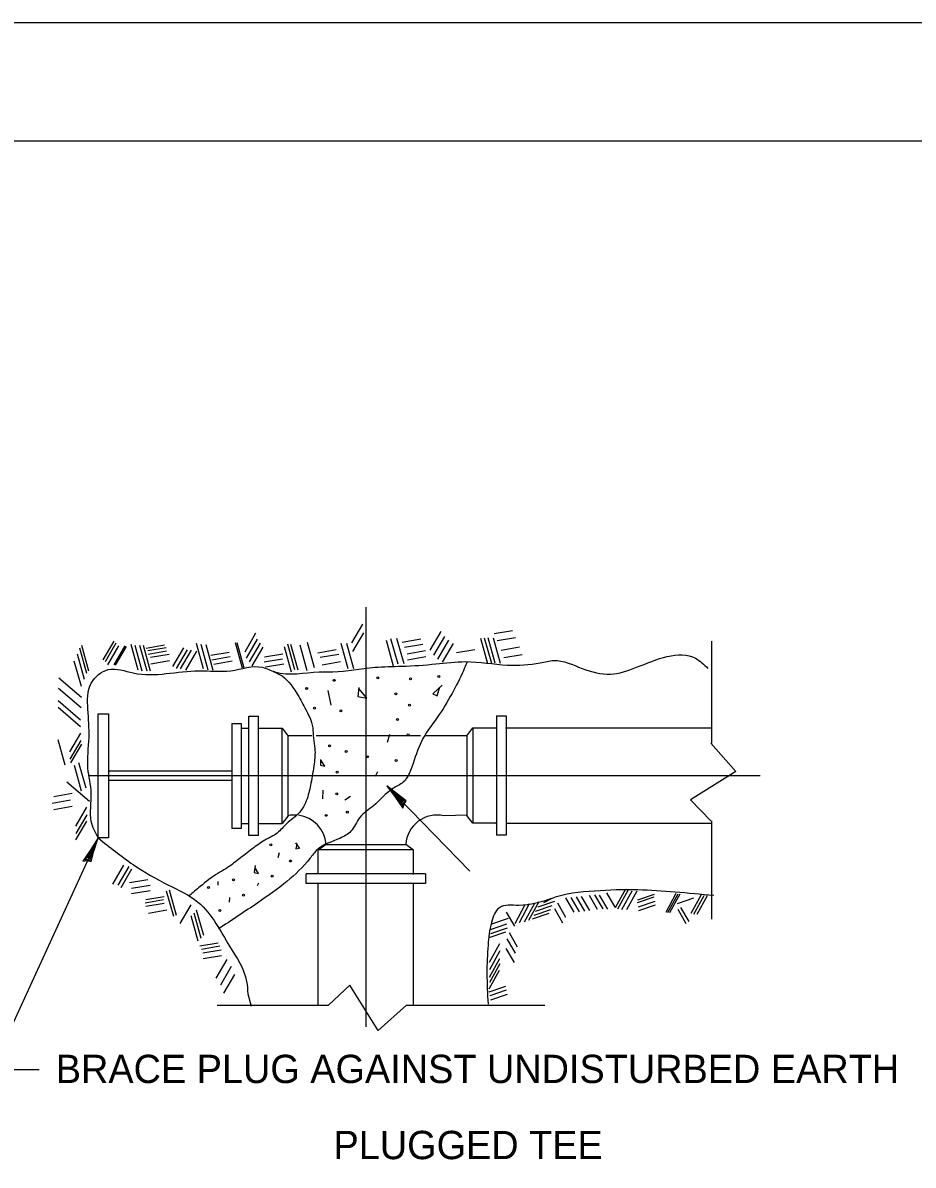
# Model space of a CAD drawing. Extents: x 2133490 to 2172050, y 2138301 to 2145980.
# Drawn here: x 2138714.2 to 2138902.9, y 2139158.6 to 2139400.7 of the extents above; entities that cross this region are included whole.
import ezdxf

# ---------------------------------------------------------------- set-up
doc = ezdxf.new("R2010")
doc.units = 0
for name, color, linetype in [('Level 40', 7, 'Continuous'), ('ROW_PR_Notes', 7, 'Continuous'), ('Sheets_50 Reference Boundary', 7, 'Continuous'), ('Sheets_General Details', 7, 'Continuous'), ('Sheets_Printer Plotting Border', 7, 'Continuous')]:
    doc.layers.add(name, color=color, linetype=linetype)

msp = doc.modelspace()

# ---------------------------------------------------------------- linework, layer by layer
at = {"layer": 'Level 40'}
for p, q in [((2138786.89, 2139276.86), (2138786.89, 2139187.94)), ((2138730.12, 2139227.96), (2138730.12, 2139254.27)), ((2138730.12, 2139254.27), (2138732.34, 2139254.27)), ((2138732.34, 2139254.27), (2138732.34, 2139227.96)), ((2138814.59, 2139253.83), (2138814.59, 2139228.53)), ((2138814.59, 2139253.83), (2138816.62, 2139253.83)), ((2138816.62, 2139253.83), (2138816.62, 2139228.53)), ((2138808.28, 2139249.62), (2138809.53, 2139251.3)), ((2138809.53, 2139251.3), (2138809.53, 2139231.06)), ((2138809.53, 2139251.3), (2138814.58, 2139251.3)), ((2138798.46, 2139249.62), (2138776.35, 2139249.62)), ((2138808.35, 2139232.73), (2138808.35, 2139249.62)), ((2138859.98, 2139248.07), (2138865.3, 2139242.07)), ((2138728.2, 2139241.18), (2138870.48, 2139241.18)), ((2138865.3, 2139242.07), (2138855.7, 2139236.06)), ((2138855.7, 2139236.06), (2138859.98, 2139231.56)), ((2138809.53, 2139231.06), (2138808.28, 2139232.73)), ((2138814.43, 2139231.06), (2138809.53, 2139231.06)), ((2138816.62, 2139228.53), (2138814.59, 2139228.53)), ((2138732.34, 2139227.96), (2138730.12, 2139227.96)), ((2138783.47, 2139196.78), (2138778.97, 2139192.5)), ((2138789.47, 2139187.18), (2138783.47, 2139196.78)), ((2138761.84, 2139194.91), (2138762.56, 2139192.27)), ((2138795.47, 2139192.5), (2138789.47, 2139187.18))]:
    msp.add_line(p, q, dxfattribs=at)
for centre in [(2138789.39, 2139261.89), (2138802.35, 2139262.19), (2138774.33, 2139259.64), (2138780.18, 2139261.36), (2138796.36, 2139261.66), (2138793.21, 2139258.51), (2138775.98, 2139255.44), (2138781.6, 2139254.92), (2138796.13, 2139256.12), (2138793.59, 2139253.04), (2138795.84, 2139249.82), (2138779.2, 2139247.5), (2138782.72, 2139246.3), (2138787.22, 2139245.18), (2138793.29, 2139244.35), (2138780.78, 2139241.88), (2138780.7, 2139237.31), (2138782.95, 2139233.41), (2138778.45, 2139232.74), (2138766.76, 2139226.52), (2138770.89, 2139223.07), (2138758.82, 2139219.1), (2138766.99, 2139219.85), (2138753.5, 2139217.45), (2138760.92, 2139215.81), (2138755.9, 2139212.58)]:
    msp.add_circle(centre, 0.202, dxfattribs=at)
for points in [[(2138730.12, 2139227.96), (2138728.68, 2139231.44), (2138728.68, 2139237.45), (2138727.96, 2139242.73), (2138728.2, 2139249.22), (2138727.96, 2139255.23), (2138728.68, 2139260.76), (2138732.28, 2139263.64), (2138737.57, 2139262.92), (2138751.51, 2139263.4), (2138758.24, 2139263.4), (2138764.96, 2139264.12), (2138767.61, 2139263.16), (2138776.98, 2139263.16), (2138779.86, 2139263.16), (2138788.76, 2139264.12), (2138794.52, 2139264.36), (2138801.73, 2139264.84), (2138807.98, 2139265.32), (2138816.87, 2139264.6), (2138823.84, 2139265.08), (2138826.72, 2139265.56), (2138832.73, 2139263.88), (2138838.74, 2139262.68), (2138844.26, 2139264.12), (2138856.76, 2139266.04), (2138859.4, 2139263.88)], [(2138808.35, 2139265.26), (2138807.82, 2139263.98), (2138805.5, 2139259.26), (2138802.43, 2139254.09), (2138798.98, 2139249), (2138796.88, 2139243.75), (2138794.79, 2139239.78), (2138792.61, 2139238.43), (2138788.49, 2139234.76), (2138785.57, 2139232.29), (2138783.7, 2139229.37), (2138781.37, 2139227.87), (2138776.58, 2139225.47), (2138775.01, 2139223.6), (2138770.13, 2139218.73), (2138763.99, 2139214.23), (2138755.67, 2139208.69)], [(2138767.21, 2139263.23), (2138768.56, 2139262.63), (2138772.16, 2139258.74), (2138773.96, 2139255.52), (2138775.61, 2139251.32), (2138775.76, 2139249.07), (2138776.06, 2139246.9), (2138775.91, 2139243.68), (2138775.23, 2139239.56), (2138774.41, 2139236.26), (2138772.53, 2139233.04), (2138770.13, 2139231.02), (2138768.11, 2139228.99), (2138765.49, 2139227.49), (2138762.79, 2139225.62), (2138759.95, 2139223.45), (2138757.17, 2139221.43), (2138755.52, 2139220.45), (2138751.78, 2139217.68), (2138749.38, 2139215.66)], [(2138730.12, 2139227.96), (2138737.57, 2139222.31), (2138745.02, 2139217.98), (2138751.27, 2139214.38), (2138755.11, 2139209.81), (2138758, 2139205.01), (2138761.6, 2139197.56), (2138761.84, 2139194.91)], [(2138824.59, 2139214.31), (2138826.24, 2139215.1), (2138835.37, 2139216.78), (2138844.51, 2139217.02), (2138852.43, 2139216.54), (2138860.61, 2139215.82)], [(2138826.24, 2139215.1), (2138819.27, 2139213.66), (2138815.19, 2139213.18), (2138813.51, 2139210.05), (2138812.78, 2139205.25), (2138812.54, 2139199.24), (2138812.78, 2139192.75)]]:
    msp.add_spline(points, degree=3, dxfattribs=at)
at = {"layer": 'ROW_PR_Notes'}
for p, q in [((2138786.14, 2139273.28), (2138783.81, 2139269.31)), ((2138802.77, 2139271.73), (2138800.44, 2139267.76)), ((2138814.08, 2139271.28), (2138817.98, 2139271.95)), ((2138733.46, 2139269.69), (2138731.14, 2139265.71)), ((2138759.16, 2139269.38), (2138760.66, 2139263.99)), ((2138759.54, 2139269.38), (2138761.04, 2139263.99)), ((2138763.51, 2139271.33), (2138761.19, 2139267.36)), ((2138763.81, 2139270.06), (2138761.49, 2139266.09)), ((2138774.45, 2139269.46), (2138775.95, 2139264.07)), ((2138786.36, 2139271.41), (2138784.04, 2139267.44)), ((2138791.15, 2139269.85), (2138792.65, 2139264.46)), ((2138792.13, 2139270.23), (2138793.63, 2139264.84)), ((2138793.4, 2139270.31), (2138794.9, 2139264.91)), ((2138794.6, 2139269.48), (2138798.5, 2139270.16)), ((2138803.52, 2139270.68), (2138801.19, 2139266.71)), ((2138804.42, 2139269.85), (2138802.09, 2139265.88)), ((2138811.16, 2139270.31), (2138812.66, 2139264.91)), ((2138811.98, 2139270.38), (2138813.48, 2139264.99)), ((2138812.73, 2139270.46), (2138814.23, 2139265.06)), ((2138813.86, 2139270.38), (2138815.35, 2139264.99)), ((2138814.68, 2139269.78), (2138818.58, 2139270.46)), ((2138860.12, 2139269.65), (2138860.12, 2139248.07)), ((2138725.67, 2139266.99), (2138727.17, 2139261.59)), ((2138726.2, 2139268.26), (2138727.69, 2139262.87)), ((2138726.57, 2139268.79), (2138728.07, 2139263.39)), ((2138733.91, 2139269.23), (2138731.59, 2139265.26)), ((2138734.44, 2139268.64), (2138732.11, 2139264.67)), ((2138735.79, 2139268.64), (2138733.46, 2139264.67)), ((2138736.09, 2139268.56), (2138733.76, 2139264.59)), ((2138737.06, 2139269.01), (2138738.56, 2139263.62)), ((2138737.89, 2139268.79), (2138739.38, 2139263.39)), ((2138738.93, 2139268.79), (2138740.43, 2139263.39)), ((2138739.68, 2139268.79), (2138741.18, 2139263.39)), ((2138740.28, 2139268.19), (2138744.18, 2139268.86)), ((2138740.66, 2139267.66), (2138744.55, 2139268.34)), ((2138740.73, 2139266.91), (2138744.63, 2139267.59)), ((2138741.26, 2139266.24), (2138745.15, 2139266.91)), ((2138748.22, 2139268.26), (2138745.9, 2139264.29)), ((2138748.97, 2139267.81), (2138746.65, 2139263.84)), ((2138749.87, 2139267.74), (2138747.55, 2139263.77)), ((2138751, 2139267.51), (2138748.67, 2139263.54)), ((2138750.92, 2139269.23), (2138752.42, 2139263.84)), ((2138751.9, 2139269.01), (2138753.39, 2139263.62)), ((2138752.95, 2139268.94), (2138754.44, 2139263.54)), ((2138753.99, 2139266.69), (2138757.89, 2139267.36)), ((2138764.48, 2139269.23), (2138762.16, 2139265.26)), ((2138765.01, 2139268.41), (2138762.69, 2139264.44)), ((2138765.38, 2139266.31), (2138769.28, 2139266.99)), ((2138769.58, 2139268.56), (2138771.08, 2139263.17)), ((2138770.25, 2139269.08), (2138771.75, 2139263.69)), ((2138770.93, 2139269.01), (2138772.43, 2139263.62)), ((2138772.88, 2139268.86), (2138774.37, 2139263.47)), ((2138776.7, 2139267.21), (2138780.59, 2139267.89)), ((2138777.22, 2139266.24), (2138781.12, 2139266.91)), ((2138781.57, 2139269.23), (2138783.07, 2139263.84)), ((2138782.77, 2139269.23), (2138784.26, 2139263.84)), ((2138795.05, 2139268.36), (2138798.95, 2139269.03)), ((2138795.65, 2139267.01), (2138799.54, 2139267.68)), ((2138805.39, 2139269.18), (2138803.07, 2139265.21)), ((2138806.06, 2139267.23), (2138809.96, 2139267.91)), ((2138815.58, 2139267.76), (2138819.48, 2139268.43)), ((2138725, 2139265.49), (2138726.5, 2139260.1)), ((2138741.33, 2139264.89), (2138745.23, 2139265.56)), ((2138754.22, 2139265.71), (2138758.11, 2139266.39)), ((2138754.67, 2139264.81), (2138758.57, 2139265.49)), ((2138765.31, 2139265.26), (2138769.2, 2139265.94)), ((2138765.61, 2139264.21), (2138769.5, 2139264.89)), ((2138777.6, 2139264.66), (2138781.49, 2139265.34)), ((2138795.72, 2139265.73), (2138799.62, 2139266.41)), ((2138816.1, 2139266.18), (2138820, 2139266.86)), ((2138721.7, 2139259.72), (2138726.5, 2139255.6)), ((2138721.78, 2139261.89), (2138726.57, 2139257.77)), ((2138785.42, 2139259.86), (2138785.2, 2139257.92)), ((2138787.07, 2139257.61), (2138785.42, 2139259.64)), ((2138803.03, 2139260.31), (2138801.08, 2139258.51)), ((2138801.98, 2139258.07), (2138802.58, 2139260.01)), ((2138778.83, 2139259.19), (2138779.43, 2139256.12)), ((2138785.2, 2139257.92), (2138787.07, 2139257.61)), ((2138801.08, 2139258.51), (2138801.98, 2139258.07)), ((2138721.63, 2139257.1), (2138726.42, 2139252.98)), ((2138721.63, 2139255.67), (2138726.42, 2139251.55)), ((2138762.08, 2139228.46), (2138762.08, 2139253.76)), ((2138762.08, 2139253.76), (2138764.1, 2139253.76)), ((2138764.1, 2139228.46), (2138764.1, 2139253.76)), ((2138726.37, 2139250.18), (2138724.04, 2139246.21)), ((2138758.44, 2139252.24), (2138758.44, 2139229.98)), ((2138758.44, 2139252.24), (2138760.46, 2139252.24)), ((2138760.46, 2139252.24), (2138760.46, 2139229.98)), ((2138760.46, 2139251.23), (2138762.07, 2139251.23)), ((2138764.17, 2139251.23), (2138769.16, 2139251.23)), ((2138769.16, 2139230.99), (2138769.16, 2139251.23)), ((2138769.16, 2139251.23), (2138770.42, 2139249.56)), ((2138816.49, 2139251.3), (2138860.12, 2139251.3)), ((2138721.57, 2139248.84), (2138723.07, 2139243.44)), ((2138726.44, 2139248.61), (2138724.12, 2139244.64)), ((2138726.59, 2139247.86), (2138724.27, 2139243.89)), ((2138770.34, 2139249.56), (2138770.34, 2139232.67)), ((2138775.45, 2139249.62), (2138770.4, 2139249.62)), ((2138791.86, 2139249.9), (2138791.42, 2139248.17)), ((2138808.35, 2139249.62), (2138799.51, 2139249.62)), ((2138725.02, 2139243.37), (2138726.52, 2139237.97)), ((2138725.99, 2139243.97), (2138727.49, 2139238.57)), ((2138777.25, 2139244.58), (2138777.25, 2139243.38)), ((2138777.25, 2139243.38), (2138778.15, 2139243.15)), ((2138778.15, 2139243.15), (2138777.4, 2139244.35)), ((2138758.44, 2139242.12), (2138732.34, 2139242.12)), ((2138789.32, 2139241.95), (2138788.87, 2139240.98)), ((2138723.52, 2139239.84), (2138728.32, 2139235.72)), ((2138758.44, 2139240.1), (2138732.34, 2139240.1)), ((2138777.78, 2139238.06), (2138777.7, 2139236.26)), ((2138791.35, 2139239.03), (2138808.91, 2139220.89)), ((2138720.37, 2139235.35), (2138724.27, 2139236.02)), ((2138720.75, 2139236.77), (2138724.64, 2139237.45)), ((2138783.62, 2139236.71), (2138782.42, 2139235.96)), ((2138720.75, 2139234), (2138724.64, 2139234.67)), ((2138727.64, 2139234.45), (2138725.32, 2139230.48)), ((2138727.64, 2139231.53), (2138725.32, 2139227.56)), ((2138727.72, 2139232.88), (2138725.39, 2139228.91)), ((2138760.46, 2139230.99), (2138762.04, 2139230.99)), ((2138764.1, 2139230.99), (2138769.16, 2139230.99)), ((2138770.42, 2139232.67), (2138769.16, 2139230.99)), ((2138808.35, 2139232.76), (2138803.43, 2139232.67)), ((2138814.43, 2139231.06), (2138814.47, 2139231.06)), ((2138816.64, 2139231.06), (2138860.12, 2139231.06)), ((2138860.12, 2139231.56), (2138860.12, 2139210.72)), ((2138760.46, 2139229.98), (2138758.44, 2139229.98)), ((2138764.1, 2139228.46), (2138762.08, 2139228.46)), ((2138772.83, 2139225.77), (2138772.01, 2139226.9)), ((2138772.23, 2139226.75), (2138772.01, 2139225.62)), ((2138772.01, 2139225.62), (2138772.83, 2139225.77)), ((2138776.77, 2139225.41), (2138778.44, 2139226.67)), ((2138778.44, 2139226.59), (2138795.33, 2139226.59)), ((2138795.33, 2139226.67), (2138797.01, 2139225.41)), ((2138768.49, 2139224.8), (2138768.19, 2139223.75)), ((2138797.01, 2139225.41), (2138776.77, 2139225.41)), ((2138776.77, 2139220.38), (2138776.77, 2139225.41)), ((2138797.01, 2139220.23), (2138797.01, 2139225.41)), ((2138735.51, 2139222.16), (2138733.19, 2139218.19)), ((2138736.63, 2139221.94), (2138734.31, 2139217.97)), ((2138737.23, 2139221.34), (2138734.91, 2139217.37)), ((2138763.39, 2139222.1), (2138763.17, 2139220.6)), ((2138764.14, 2139220.45), (2138763.39, 2139221.65)), ((2138736.78, 2139218.49), (2138740.68, 2139219.16)), ((2138755.52, 2139218.73), (2138755.52, 2139217.98)), ((2138763.17, 2139220.6), (2138764.14, 2139220.45)), ((2138774.24, 2139218.33), (2138774.24, 2139220.35)), ((2138796.9, 2139220.35), (2138774.24, 2139220.35)), ((2138799.54, 2139220.35), (2138796.97, 2139220.35)), ((2138799.54, 2139220.35), (2138799.54, 2139218.33)), ((2138737.23, 2139217.29), (2138741.13, 2139217.97)), ((2138737.23, 2139216.17), (2138741.13, 2139216.84)), ((2138744.58, 2139216.77), (2138746.07, 2139211.37)), ((2138745.17, 2139216.99), (2138746.67, 2139211.6)), ((2138764.14, 2139218.35), (2138763.84, 2139217.83)), ((2138799.54, 2139218.33), (2138774.24, 2139218.33)), ((2138776.77, 2139192.51), (2138776.77, 2139218.21)), ((2138797.01, 2139192.51), (2138797.01, 2139218.28)), ((2138837.92, 2139216.3), (2138839.65, 2139213.3)), ((2138841.89, 2139217.12), (2138839.72, 2139213.15)), ((2138842.42, 2139216.82), (2138840.24, 2139212.85)), ((2138843.24, 2139216.67), (2138841.07, 2139212.7)), ((2138844.29, 2139216.67), (2138842.12, 2139212.7)), ((2138844.51, 2139214.87), (2138848.04, 2139216.07)), ((2138852.61, 2139216.15), (2138850.43, 2139212.18)), ((2138852.98, 2139216.07), (2138850.81, 2139212.1)), ((2138853.43, 2139216.07), (2138851.26, 2139212.1)), ((2138740.08, 2139214.22), (2138743.97, 2139214.89)), ((2138740.23, 2139214.89), (2138744.12, 2139215.57)), ((2138740.23, 2139213.47), (2138744.12, 2139214.14)), ((2138749.75, 2139213.77), (2138747.42, 2139209.8)), ((2138758, 2139215.36), (2138757.92, 2139214.38)), ((2138820.61, 2139213.75), (2138818.44, 2139209.78)), ((2138821.51, 2139213.97), (2138819.34, 2139210)), ((2138822.64, 2139214.05), (2138820.46, 2139210.08)), ((2138823.54, 2139214.42), (2138821.36, 2139210.45)), ((2138822.86, 2139212.47), (2138826.38, 2139213.67)), ((2138823.39, 2139213.37), (2138826.91, 2139214.57)), ((2138827.51, 2139214.2), (2138829.23, 2139211.2)), ((2138829.23, 2139215.25), (2138830.95, 2139212.25)), ((2138830.36, 2139215.32), (2138832.08, 2139212.32)), ((2138831.48, 2139215.47), (2138833.2, 2139212.47)), ((2138832.53, 2139215.55), (2138834.25, 2139212.55)), ((2138834.18, 2139215.85), (2138835.9, 2139212.85)), ((2138835.37, 2139215.92), (2138837.1, 2139212.93)), ((2138836.35, 2139215.85), (2138838.07, 2139212.85)), ((2138844.44, 2139214.27), (2138847.96, 2139215.47)), ((2138844.66, 2139213.37), (2138848.19, 2139214.57)), ((2138844.74, 2139212.55), (2138848.26, 2139213.75)), ((2138852.91, 2139214.05), (2138856.43, 2139215.25)), ((2138857.93, 2139215.92), (2138855.75, 2139211.95)), ((2138858.53, 2139215.7), (2138856.35, 2139211.73)), ((2138859.2, 2139215.7), (2138857.03, 2139211.73)), ((2138740.83, 2139212.05), (2138744.72, 2139212.72)), ((2138749.75, 2139211.52), (2138751.24, 2139206.13)), ((2138750.42, 2139212.12), (2138751.92, 2139206.73)), ((2138750.94, 2139212.72), (2138752.44, 2139207.33)), ((2138816.64, 2139212.25), (2138818.37, 2139209.25)), ((2138822.19, 2139210.83), (2138825.71, 2139212.03)), ((2138822.56, 2139211.57), (2138826.08, 2139212.77)), ((2138826.83, 2139213), (2138828.56, 2139210)), ((2138852.98, 2139212.85), (2138854.71, 2139209.85)), ((2138853.58, 2139213.22), (2138855.31, 2139210.23)), ((2138813.27, 2139208.58), (2138816.79, 2139209.78)), ((2138813.35, 2139207.68), (2138816.87, 2139208.88)), ((2138813.57, 2139209.78), (2138817.09, 2139210.98)), ((2138813.05, 2139206.86), (2138816.57, 2139208.05)), ((2138816.79, 2139206.56), (2138818.52, 2139203.56)), ((2138817.24, 2139207.91), (2138818.97, 2139204.91)), ((2138751.69, 2139205.08), (2138755.59, 2139205.75)), ((2138752.07, 2139204.4), (2138755.96, 2139205.08)), ((2138752.29, 2139203.58), (2138756.19, 2139204.26)), ((2138815.22, 2139205.51), (2138813.05, 2139201.54)), ((2138815.29, 2139204.01), (2138813.12, 2139200.04)), ((2138816.57, 2139204.53), (2138818.29, 2139201.54)), ((2138752.37, 2139202.38), (2138756.26, 2139203.06)), ((2138757.39, 2139202.23), (2138755.06, 2139198.26)), ((2138815.22, 2139202.36), (2138813.05, 2139198.39)), ((2138758.36, 2139200.73), (2138756.04, 2139196.76)), ((2138815.14, 2139199.89), (2138812.97, 2139195.92)), ((2138815.29, 2139201.31), (2138813.12, 2139197.34)), ((2138759.04, 2139199.01), (2138756.71, 2139195.04)), ((2138813.05, 2139195.32), (2138816.57, 2139196.52)), ((2138813.2, 2139194.57), (2138816.72, 2139195.77)), ((2138813.35, 2139193.67), (2138816.87, 2139194.87)), ((2138755.35, 2139192.51), (2138778.97, 2139192.51)), ((2138795.47, 2139192.51), (2138824.81, 2139192.51))]:
    msp.add_line(p, q, dxfattribs=at)
for points in [[(2138794.99, 2139235.15), (2138795.43, 2139235.83), (2138793.62, 2139237.21), (2138791.34, 2139239.03), (2138793.19, 2139236.52), (2138794.73, 2139234.24), (2138794.99, 2139235.15), (2138795.2, 2139235.69), (2138792.7, 2139237.63), (2138794.65, 2139234.75), (2138794.78, 2139235.58), (2138793.71, 2139236.56), (2138794.52, 2139235.41)], [(2138717.63, 2139178.81), (2138707.51, 2139178.81), (2138730.12, 2139227.96)], [(2138727.82, 2139223.16), (2138728.62, 2139222.99), (2138729.24, 2139225.17), (2138730.12, 2139227.96), (2138728.44, 2139225.33), (2138726.88, 2139223.07), (2138727.82, 2139223.16), (2138728.4, 2139223.15), (2138729.3, 2139226.19), (2138727.32, 2139223.32), (2138728.14, 2139223.51), (2138728.66, 2139224.85), (2138727.89, 2139223.68)]]:
    msp.add_lwpolyline(points, dxfattribs=at)
for centre, start, end in [((2138771.76, 2139226.13), 85.236, 102.2432), ((2138771.76, 2139226.13), 4.017, 82.6409), ((2138802.01, 2139226.13), 77.7568, 175.983)]:
    msp.add_arc(centre, 6.69, start, end, dxfattribs=at)
at = {"layer": 'Sheets_50 Reference Boundary'}
msp.add_lwpolyline([(2138150.12, 2139375.7), (2139725.12, 2139375.7), (2139725.12, 2138375.71), (2138150.12, 2138375.71)], close=True, dxfattribs=at)
at = {"layer": 'Sheets_General Details'}
msp.add_line((2139750.12, 2139400.71), (2138050.12, 2139400.71), dxfattribs=at)
msp.add_lwpolyline([(2138150.12, 2139375.71), (2139725.12, 2139375.71), (2139725.12, 2138325.71), (2138150.12, 2138325.71)], close=True, dxfattribs=at)
at = {"layer": 'Sheets_Printer Plotting Border'}
msp.add_lwpolyline([(2138050.12, 2138300.71), (2139750.12, 2138300.71), (2139750.12, 2139400.71), (2138050.12, 2139400.71)], close=True, dxfattribs=at)

# ---------------------------------------------------------------- texts
at = {"layer": 'ROW_PR_Notes'}
for s, p in [('BRACE PLUG AGAINST UNDISTURBED EARTH', (2138721.15, 2139176.01)), ('PLUGGED TEE', (2138780.02, 2139159.88))]:
    msp.add_text(s, height=6, dxfattribs=at).set_placement(p)

doc.saveas('drawing.dxf')
